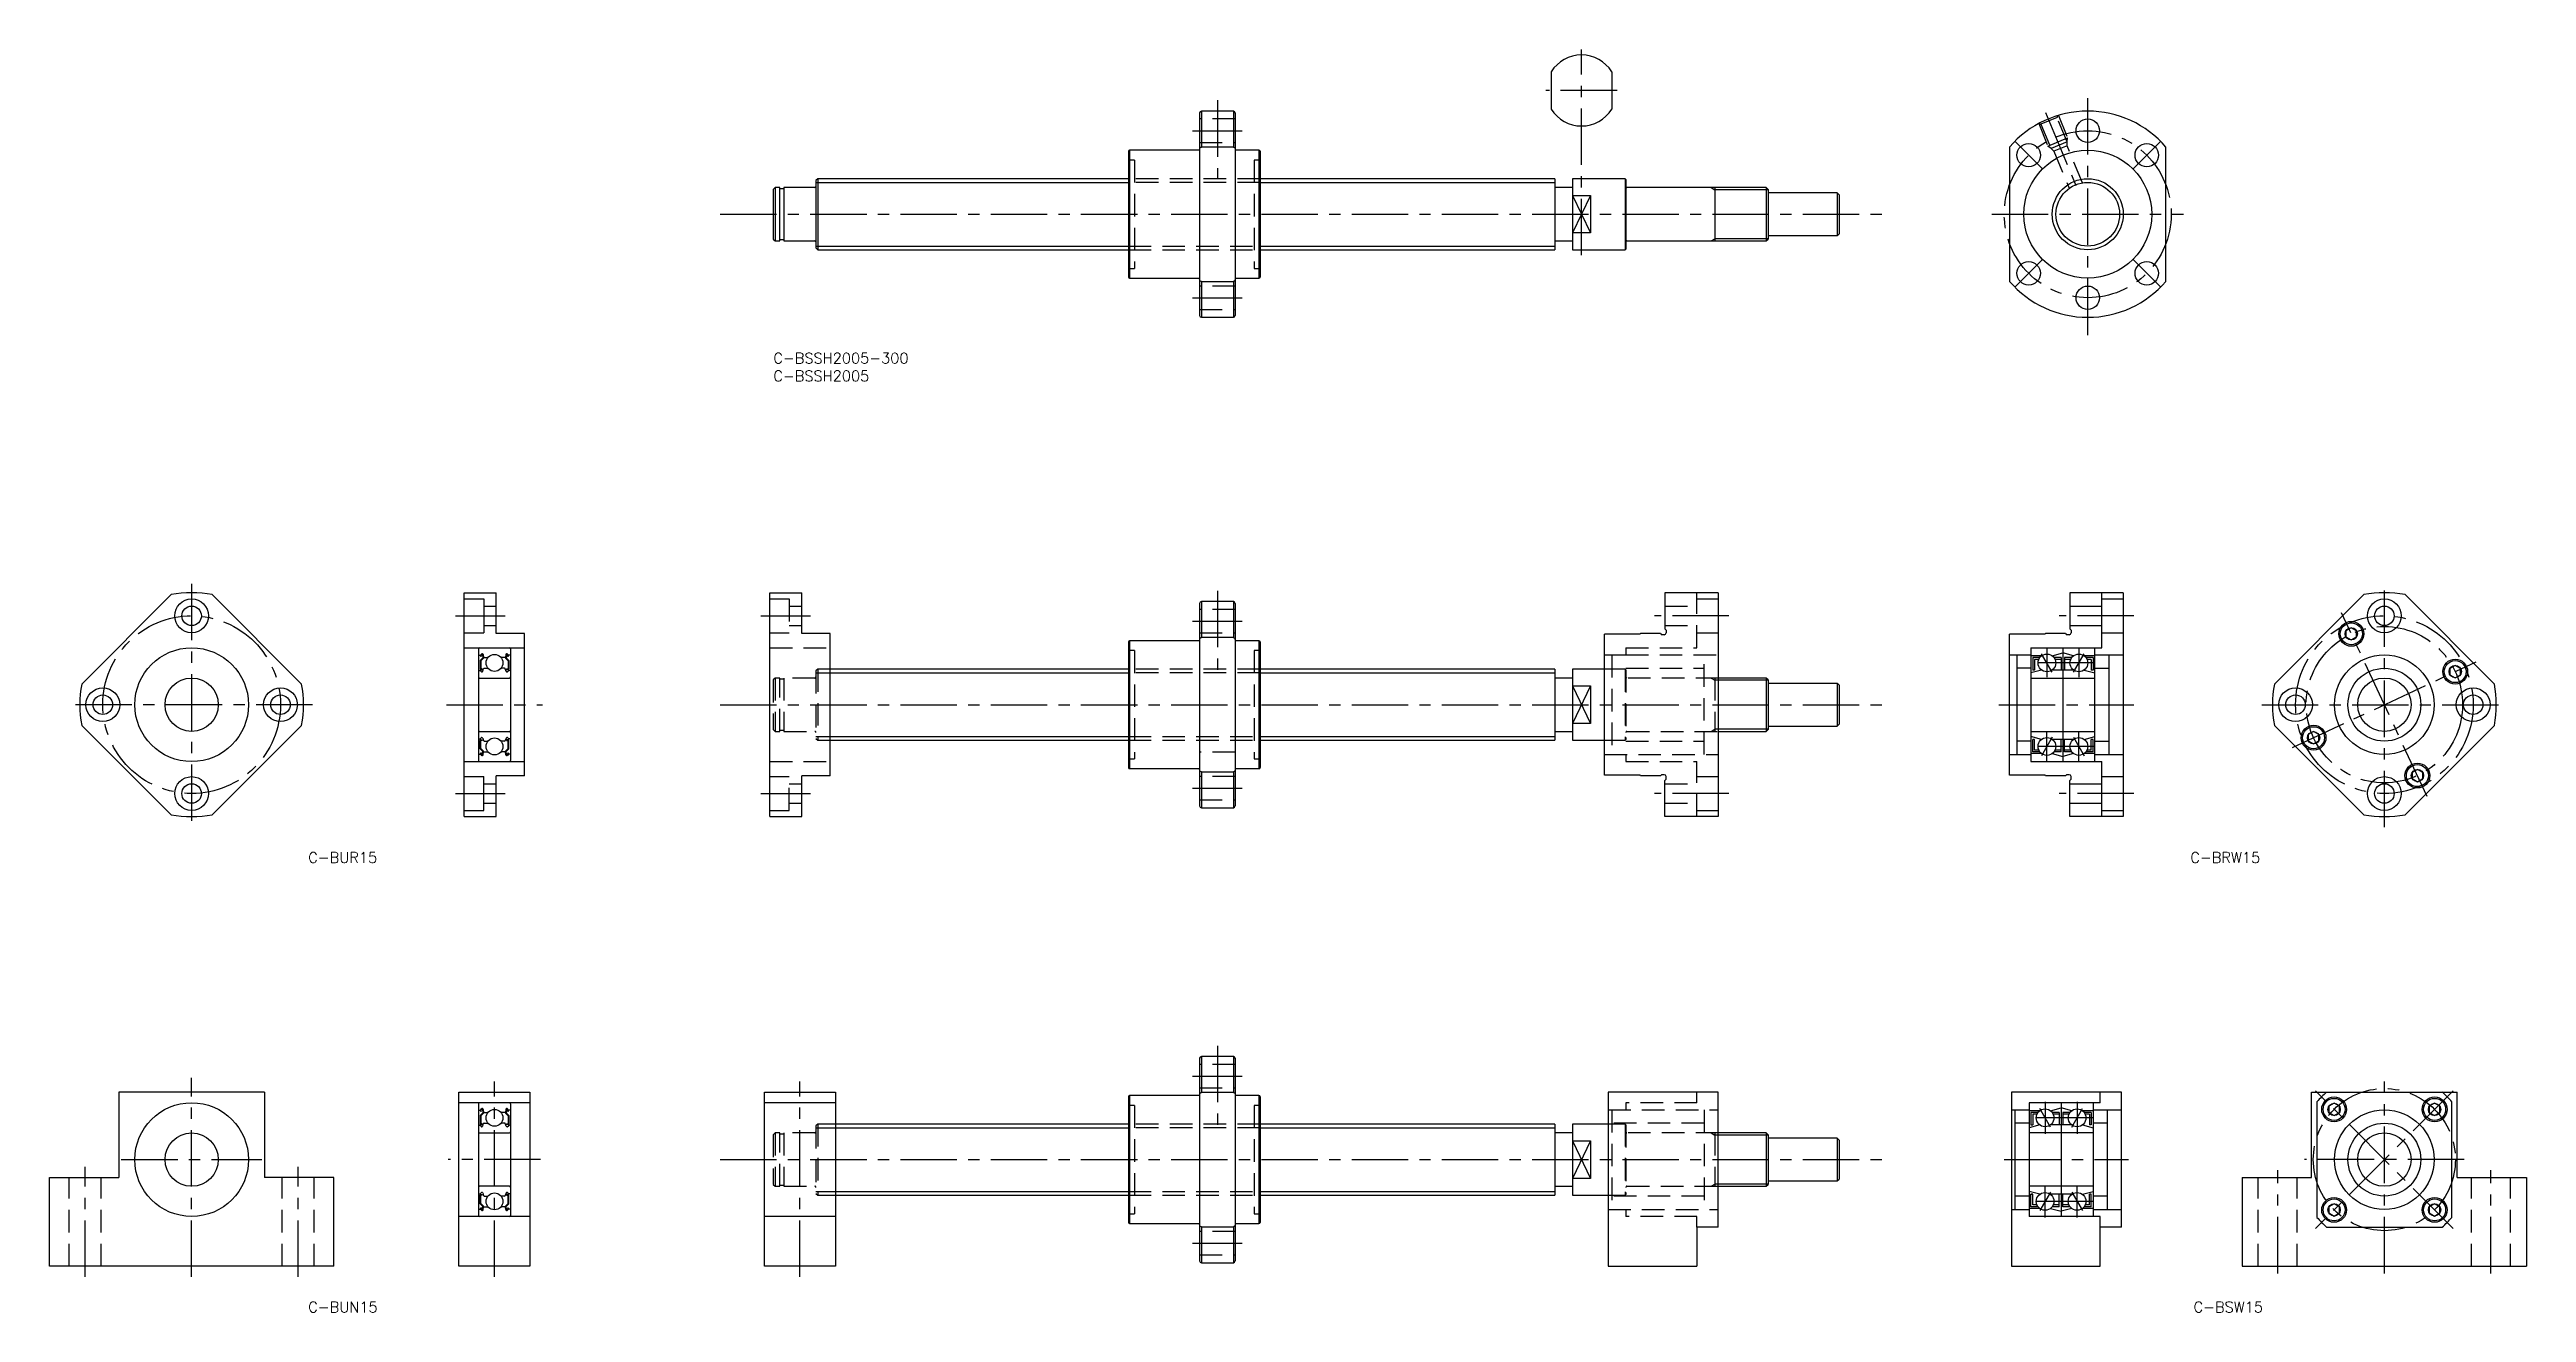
# Model space of a CAD drawing. Extents: x -204 to 494, y -270 to 85.
import ezdxf

# ---------------------------------------------------------------- set-up
doc = ezdxf.new("R2010")
doc.units = 0
doc.header["$LTSCALE"] = 0.5
doc.linetypes.add('CENTER', pattern=[50.8, 31.75, -6.35, 6.35, -6.35])
doc.linetypes.add('DASHED', pattern=[19.05, 12.7, -6.35])
for name, color, linetype in [('MSM_CENTER', 1, 'CENTER'), ('MSM_CONTINUOUS', 7, 'CONTINUOUS'), ('MSM_DASHED', 4, 'DASHED'), ('MSM_NARROW', 5, 'CONTINUOUS'), ('MSM_PART_NUMBER', 7, 'CONTINUOUS')]:
    doc.layers.add(name, color=color, linetype=linetype)
doc.styles.get("Standard").update_dxf_attribs({"font": 'txt.shx', "height": 3, "bigfont": 'bigfont.shx'})

# ---------------------------------------------------------------- blocks, each defined once
blk = doc.blocks.new('*U18')
at = {"layer": 'MSM_PART_NUMBER'}
blk.add_text('C-BSSH2005-300', height=3, dxfattribs=at).set_placement((0, -3))
blk = doc.blocks.new('*U19')
at = {"layer": 'MSM_PART_NUMBER'}
blk.add_text('C-BSSH2005', height=3, dxfattribs=at).set_placement((0, -8))
blk = doc.blocks.new('*U20')
at = {"layer": 'MSM_PART_NUMBER'}
blk.add_text('C-BUR15', height=3, dxfattribs=at).set_placement((-130.93, -143.5))
blk = doc.blocks.new('*U21')
at = {"layer": 'MSM_PART_NUMBER'}
blk.add_text('C-BRW15', height=3, dxfattribs=at).set_placement((398.88, -143.5))
blk = doc.blocks.new('*U22')
at = {"layer": 'MSM_PART_NUMBER'}
blk.add_text('C-BUN15', height=3, dxfattribs=at).set_placement((-130.93, -270))
blk = doc.blocks.new('*U23')
at = {"layer": 'MSM_PART_NUMBER'}
blk.add_text('C-BSW15', height=3, dxfattribs=at).set_placement((399.79, -270))

msp = doc.modelspace()

# ---------------------------------------------------------------- linework, layer by layer
at = {"layer": 'MSM_CENTER'}
for p, q in [((227.5, 27.5), (227.5, 85.33)), ((125, 71.05), (125, 47.32)), ((237.5, 73.83), (217.5, 73.83)), ((370, 5), (370, 73)), ((358.14, 67.64), (367.34, 45.42)), ((118, 62.5), (132, 62.5)), ((357.13, 51.87), (349.64, 59.36)), ((382.87, 51.87), (390.36, 59.36)), ((-15, 39), (315, 39)), ((343, 39), (397, 39)), ((357.13, 26.13), (349.64, 18.64)), ((382.87, 26.13), (390.36, 18.64)), ((118, 15.5), (132, 15.5)), ((-163.74, -65), (-163.74, -133)), ((125, -66.95), (125, -90.68)), ((453.5, -133.5), (453.5, -64.5)), ((-89.5, -74), (-75.5, -74)), ((-3.5, -74), (10.5, -74)), ((118, -75.5), (132, -75.5)), ((269, -74), (248, -74)), ((383, -74), (362, -74)), ((465.54, -124.83), (441.46, -73.17)), ((358.5, -83.25), (358.5, -91.25)), ((367.5, -83.25), (367.5, -91.25)), ((372, -87.25), (354, -87.25)), ((360, -89.85), (357, -84.65)), ((366, -89.85), (369, -84.65)), ((427.67, -111.04), (479.33, -86.96)), ((-129.74, -99), (-197.74, -99)), ((-92, -99), (-65, -99)), ((-15, -99), (315, -99)), ((345, -99), (383, -99)), ((419, -99), (488, -99)), ((372, -110.75), (354, -110.75)), ((360, -108.15), (357, -113.35)), ((358.5, -114.75), (358.5, -106.75)), ((366, -108.15), (369, -113.35)), ((367.5, -114.75), (367.5, -106.75)), ((-89.5, -124), (-75.5, -124)), ((-3.5, -124), (10.5, -124)), ((118, -122.5), (132, -122.5)), ((269, -124), (248, -124)), ((383, -124), (362, -124)), ((125, -194.95), (125, -218.68)), ((-163.74, -260), (-163.74, -204)), ((-78.5, -260), (-78.5, -205)), ((7.5, -260), (7.5, -205)), ((118, -203.5), (132, -203.5)), ((472.84, -207.66), (434.16, -246.34)), ((472.84, -246.34), (434.16, -207.66)), ((453.5, -259), (453.5, -205)), ((371.5, -215.25), (353.5, -215.25)), ((359.5, -217.85), (356.5, -212.65)), ((358, -210.75), (358, -219.75)), ((365.5, -217.85), (368.5, -212.65)), ((367, -210.75), (367, -219.75)), ((-193.74, -260), (-193.74, -229)), ((-183.54, -227), (-143.94, -227)), ((-133.74, -260), (-133.74, -229)), ((-65.5, -227), (-91.5, -227)), ((-15, -227), (315, -227)), ((346.5, -227), (381.5, -227)), ((423.5, -259), (423.5, -230)), ((476, -227), (431, -227)), ((483.5, -259), (483.5, -230)), ((359.5, -236.15), (356.5, -241.35)), ((358, -243.25), (358, -234.25)), ((365.5, -236.15), (368.5, -241.35)), ((367, -243.25), (367, -234.25)), ((371.5, -238.75), (353.5, -238.75)), ((118, -250.5), (132, -250.5))]:
    msp.add_line(p, q, dxfattribs=at)
for centre, radius in [((370, 39), 23.5), ((-163.74, -99), 25), ((453.5, -99), 25), ((453.5, -99), 22), ((453.5, -227), 20)]:
    msp.add_circle(centre, radius, dxfattribs=at)
at = {"layer": 'MSM_CONTINUOUS'}
for p, q in [((219, 79.1), (219, 68.56)), ((236, 79.1), (236, 68.56)), ((120, 67.5), (120, 10.5)), ((129.5, 68), (120.5, 68)), ((120.5, 68), (120.5, 57.89)), ((129.5, 68), (129.5, 57.89)), ((130, 67.5), (130, 10.5)), ((100, 56.7), (100, 21.3)), ((120, 57), (100.3, 57)), ((100.3, 57), (100.3, 21)), ((120, 57.13), (120.02, 57.33)), ((120, 57.12), (120, 57.13)), ((120.02, 57.33), (120.07, 57.52)), ((120.07, 57.52), (120.18, 57.71)), ((120.18, 57.71), (120.3, 57.83)), ((120.3, 57.83), (120.41, 57.88)), ((120.41, 57.88), (120.5, 57.89)), ((129.5, 57.89), (120.5, 57.89)), ((129.5, 57.89), (129.56, 57.89)), ((129.56, 57.89), (129.67, 57.85)), ((129.67, 57.85), (129.79, 57.75)), ((129.79, 57.75), (129.91, 57.57)), ((129.91, 57.57), (129.99, 57.24)), ((129.99, 57.24), (130, 57.12)), ((136.7, 57), (130, 57)), ((136.7, 57), (136.7, 21)), ((137, 56.7), (137, 21.3)), ((348, 57.89), (348, 20.11)), ((392, 20.11), (392, 57.89)), ((12.5, 49), (12, 48.5)), ((100, 49), (12.5, 49)), ((12.5, 49), (12.5, 29)), ((220, 49), (137, 49)), ((220, 49), (220, 29)), ((225, 49), (225, 29)), ((239.8, 49), (225, 49)), ((240, 48.8), (239.8, 49)), ((239.8, 49), (239.8, 29)), ((0.5, 46.5), (0, 46)), ((0, 46), (0, 32)), ((1.85, 46.5), (0.5, 46.5)), ((0.5, 46.5), (0.5, 31.5)), ((1.85, 31.5), (1.85, 46.5)), ((3, 46.15), (1.85, 46.15)), ((11.7, 46.5), (3, 46.5)), ((3, 46.5), (3, 31.5)), ((12, 48.5), (12, 29.5)), ((225, 46.5), (220, 46.5)), ((225, 44.27), (230, 44.27)), ((230, 44.27), (230, 33.73)), ((240, 48.8), (240, 29.2)), ((279.5, 46.5), (240.3, 46.5)), ((265, 46.5), (265, 31.5)), ((280, 46), (279.5, 46.5)), ((279.5, 46.5), (279.5, 31.5)), ((280, 46), (280, 32)), ((299.5, 45), (280, 45)), ((300, 44.5), (299.5, 45)), ((299.5, 45), (299.5, 33)), ((300, 44.5), (300, 33.5)), ((0, 32), (0.5, 31.5)), ((0.5, 31.5), (1.85, 31.5)), ((1.85, 31.85), (3, 31.85)), ((3, 31.5), (11.7, 31.5)), ((12, 29.5), (12.5, 29)), ((12.5, 29), (100, 29)), ((137, 29), (220, 29)), ((220, 31.5), (225, 31.5)), ((230, 33.73), (225, 33.73)), ((225, 29), (239.8, 29)), ((239.8, 29), (240, 29.2)), ((240.3, 31.5), (279.5, 31.5)), ((279.5, 31.5), (280, 32)), ((280, 33), (299.5, 33)), ((299.5, 33), (300, 33.5)), ((100.3, 21), (120, 21)), ((130, 21), (136.7, 21)), ((120, 20.83), (120, 20.88)), ((120.07, 20.48), (120, 20.83)), ((120.19, 20.27), (120.07, 20.48)), ((120.29, 20.17), (120.19, 20.27)), ((120.43, 20.11), (120.29, 20.17)), ((120.49, 20.11), (120.43, 20.11)), ((120.5, 20.11), (120.49, 20.11)), ((120.5, 20.11), (129.5, 20.11)), ((120.5, 20.11), (120.5, 10)), ((129.5, 20.11), (129.5, 10)), ((129.57, 20.11), (129.5, 20.11)), ((129.64, 20.14), (129.57, 20.11)), ((129.76, 20.21), (129.64, 20.14)), ((129.87, 20.36), (129.76, 20.21)), ((129.97, 20.62), (129.87, 20.36)), ((130, 20.88), (129.97, 20.62)), ((120.5, 10), (129.5, 10)), ((-194.7, -93.19), (-169.55, -68.04)), ((-157.93, -68.04), (-132.78, -93.19)), ((-87, -130.5), (-87, -67.5)), ((-87, -67.5), (-78, -67.5)), ((-87, -69.25), (-81.5, -69.25)), ((-81.5, -69.25), (-81.5, -78.75)), ((-78, -79), (-78, -67.5)), ((-1, -130.5), (-1, -67.5)), ((-1, -67.5), (8, -67.5)), ((8, -79), (8, -67.5)), ((251, -67.5), (251, -77.7)), ((266, -67.5), (251, -67.5)), ((266, -67.5), (266, -130.5)), ((365, -67.5), (365, -77.7)), ((380, -67.5), (365, -67.5)), ((374, -83), (374, -67.5)), ((374, -69.25), (380, -69.25)), ((380, -67.5), (380, -130.5)), ((447.69, -68.04), (422.54, -93.19)), ((484.46, -93.19), (459.31, -68.04)), ((-81.5, -71.25), (-78, -71.25)), ((120, -70.5), (120, -127.5)), ((129.5, -70), (120.5, -70)), ((120.5, -70), (120.5, -80.11)), ((129.5, -70), (129.5, -80.11)), ((130, -70.5), (130, -127.5)), ((365, -71.25), (374, -71.25)), ((-87, -78.75), (-81.5, -78.75)), ((-87, -83), (-70, -83)), ((-83, -83.3), (-83, -114.7)), ((-81.5, -76.75), (-78, -76.75)), ((-70, -79), (-78, -79)), ((-74, -83.3), (-74, -114.7)), ((-70, -119), (-70, -79)), ((16, -79), (8, -79)), ((16, -119), (16, -79)), ((100, -81.3), (100, -116.7)), ((120, -81), (100.3, -81)), ((100.3, -81), (100.3, -117)), ((120, -80.87), (120.02, -80.67)), ((120, -80.88), (120, -80.87)), ((120.02, -80.67), (120.07, -80.48)), ((120.07, -80.48), (120.18, -80.29)), ((120.18, -80.29), (120.3, -80.17)), ((120.3, -80.17), (120.41, -80.12)), ((120.41, -80.12), (120.5, -80.11)), ((129.5, -80.11), (120.5, -80.11)), ((129.5, -80.11), (129.56, -80.11)), ((129.56, -80.11), (129.67, -80.15)), ((129.67, -80.15), (129.79, -80.25)), ((129.79, -80.25), (129.91, -80.43)), ((129.91, -80.43), (129.99, -80.76)), ((129.99, -80.76), (130, -80.88)), ((136.7, -81), (130, -81)), ((136.7, -81), (136.7, -117)), ((137, -81.3), (137, -116.7)), ((244, -79.15), (234, -79.15)), ((234, -118.85), (234, -79.15)), ((244.15, -79), (244, -79.15)), ((249.7, -79), (244.15, -79)), ((249.7, -79), (250, -79.3)), ((250.8, -79.3), (250, -79.3)), ((251, -77.7), (251.3, -78)), ((251.3, -78), (251.3, -78.8)), ((358, -79.15), (348, -79.15)), ((348, -118.85), (348, -79.15)), ((354, -83), (374, -83)), ((354, -83), (354, -115)), ((358.15, -79), (358, -79.15)), ((363.7, -79), (358.15, -79)), ((363, -83), (363, -115)), ((363.7, -79), (364, -79.3)), ((364.8, -79.3), (364, -79.3)), ((365, -76.75), (374, -76.75)), ((365, -77.7), (365.3, -78)), ((365.3, -78), (365.3, -78.8)), ((372, -115), (372, -83)), ((374, -78.75), (380, -78.75)), ((444.2, -77.33), (442.7, -78.2)), ((442.7, -78.2), (442.7, -79.93)), ((442.7, -79.93), (444.2, -80.79)), ((445.7, -78.2), (444.2, -77.33)), ((444.2, -80.79), (445.7, -79.93)), ((445.7, -79.93), (445.7, -78.2)), ((-82.9, -85.05), (-82.44, -85.05)), ((-82.8, -89.35), (-82.5, -89.35)), ((-81.82, -85.82), (-82.57, -86.57)), ((-82.57, -86.57), (-82.57, -88.95)), ((-82.5, -89.35), (-82.22, -89.68)), ((-82.44, -85.05), (-82.19, -84.75)), ((-82.26, -85.46), (-82.42, -85.33)), ((-81.62, -85.9), (-82.37, -86.65)), ((-82.37, -86.65), (-82.37, -88.95)), ((-81.92, -88.95), (-82.37, -88.95)), ((-82.37, -89.15), (-81.92, -89.15)), ((-82.29, -85.18), (-82.04, -84.88)), ((-82.13, -85.31), (-82.29, -85.18)), ((-82.26, -85.46), (-82.13, -85.31)), ((-82.07, -89.75), (-82.01, -89.75)), ((-81.92, -89.15), (-81.92, -88.95)), ((-81.86, -84.94), (-81.82, -85.82)), ((-81.82, -89.62), (-81.55, -88.88)), ((-81.66, -84.92), (-81.6, -85.66)), ((-81.62, -85.43), (-81.62, -85.9)), ((-81.5, -85.75), (-80.35, -85.75)), ((-81.36, -88.75), (-80.35, -88.75)), ((-75.5, -85.75), (-76.65, -85.75)), ((-75.64, -88.75), (-76.65, -88.75)), ((-75.18, -89.62), (-75.45, -88.88)), ((-75.34, -84.92), (-75.4, -85.66)), ((-75.38, -85.43), (-75.38, -85.9)), ((-75.38, -85.9), (-74.63, -86.65)), ((-75.14, -84.94), (-75.18, -85.82)), ((-75.18, -85.82), (-74.43, -86.57)), ((-75.08, -88.95), (-74.63, -88.95)), ((-75.08, -89.15), (-75.08, -88.95)), ((-74.63, -89.15), (-75.08, -89.15)), ((-74.93, -89.75), (-74.99, -89.75)), ((-74.71, -85.18), (-74.96, -84.88)), ((-74.87, -85.31), (-74.71, -85.18)), ((-74.74, -85.46), (-74.87, -85.31)), ((-74.56, -85.05), (-74.81, -84.75)), ((-74.5, -89.35), (-74.78, -89.68)), ((-74.74, -85.46), (-74.58, -85.33)), ((-74.63, -86.65), (-74.63, -88.95)), ((-74.1, -85.05), (-74.56, -85.05)), ((-74.2, -89.35), (-74.5, -89.35)), ((-74.43, -86.57), (-74.43, -88.95)), ((100, -89), (16, -89)), ((220, -89), (137, -89)), ((220, -89), (220, -109)), ((225, -89), (225, -109)), ((234, -89), (225, -89)), ((348, -85), (354, -85)), ((350, -85), (350, -113)), ((354, -88.75), (350, -88.75)), ((357, -85.25), (354, -85.25)), ((357, -89.25), (354, -90.05)), ((354.5, -85.75), (354.5, -89.25)), ((356.5, -85.75), (354.5, -85.75)), ((355, -89.25), (354.5, -89.25)), ((355, -86.25), (355, -89.25)), ((356.21, -86.25), (355, -86.25)), ((360, -85.25), (363, -84.45)), ((366, -89.25), (360, -89.25)), ((362.5, -85.75), (360.5, -85.75)), ((362.5, -86.25), (360.79, -86.25)), ((362.5, -85.75), (362.5, -89.25)), ((366, -85.25), (363, -84.45)), ((363.5, -85.75), (363.5, -89.25)), ((365.5, -85.75), (363.5, -85.75)), ((365.21, -86.25), (363.5, -86.25)), ((372, -85.25), (369, -85.25)), ((369, -89.25), (372, -90.05)), ((371.5, -85.75), (369.5, -85.75)), ((371, -86.25), (369.79, -86.25)), ((371, -86.25), (371, -89.25)), ((371.5, -89.25), (371, -89.25)), ((371.5, -85.75), (371.5, -89.25)), ((372, -85), (380, -85)), ((372, -88.75), (376, -88.75)), ((376, -113), (376, -85)), ((473.44, -87.97), (471.94, -88.84)), ((471.94, -88.84), (471.94, -90.57)), ((471.94, -90.57), (473.44, -91.43)), ((474.94, -88.84), (473.44, -87.97)), ((473.44, -91.43), (474.94, -90.57)), ((474.94, -90.57), (474.94, -88.84)), ((-82.7, -91.5), (-74.3, -91.5)), ((225, -91.5), (220, -91.5)), ((225, -93.73), (230, -93.73)), ((230, -93.73), (230, -104.27)), ((279.5, -91.5), (266, -91.5)), ((280, -92), (279.5, -91.5)), ((279.5, -91.5), (279.5, -106.5)), ((280, -92), (280, -106)), ((299.5, -93), (280, -93)), ((300, -93.5), (299.5, -93)), ((299.5, -93), (299.5, -105)), ((300, -93.5), (300, -104.5)), ((354, -91.5), (372, -91.5)), ((230, -104.27), (225, -104.27)), ((299.5, -105), (300, -104.5)), ((-194.7, -104.81), (-169.55, -129.96)), ((-157.93, -129.96), (-132.78, -104.81)), ((-82.8, -108.65), (-82.5, -108.65)), ((-82.7, -106.5), (-74.3, -106.5)), ((-82.57, -111.43), (-82.57, -109.05)), ((-81.82, -112.18), (-82.57, -111.43)), ((-82.5, -108.65), (-82.22, -108.32)), ((-82.37, -108.85), (-81.92, -108.85)), ((-81.92, -109.05), (-82.37, -109.05)), ((-82.37, -111.35), (-82.37, -109.05)), ((-81.62, -112.1), (-82.37, -111.35)), ((-82.07, -108.25), (-82.01, -108.25)), ((-81.92, -108.85), (-81.92, -109.05)), ((-81.82, -108.38), (-81.55, -109.12)), ((-81.36, -109.25), (-80.35, -109.25)), ((-75.64, -109.25), (-76.65, -109.25)), ((-75.18, -108.38), (-75.45, -109.12)), ((-75.38, -112.1), (-74.63, -111.35)), ((-75.18, -112.18), (-74.43, -111.43)), ((-74.63, -108.85), (-75.08, -108.85)), ((-75.08, -108.85), (-75.08, -109.05)), ((-75.08, -109.05), (-74.63, -109.05)), ((-74.93, -108.25), (-74.99, -108.25)), ((-74.5, -108.65), (-74.78, -108.32)), ((-74.63, -111.35), (-74.63, -109.05)), ((-74.2, -108.65), (-74.5, -108.65)), ((-74.43, -111.43), (-74.43, -109.05)), ((16, -109), (100, -109)), ((137, -109), (220, -109)), ((220, -106.5), (225, -106.5)), ((225, -109), (234, -109)), ((266, -106.5), (279.5, -106.5)), ((279.5, -106.5), (280, -106)), ((280, -105), (299.5, -105)), ((354, -109.25), (350, -109.25)), ((354, -106.5), (372, -106.5)), ((357, -108.75), (354, -107.95)), ((354.5, -112.25), (354.5, -108.75)), ((355, -108.75), (354.5, -108.75)), ((355, -111.75), (355, -108.75)), ((366, -108.75), (360, -108.75)), ((362.5, -112.25), (362.5, -108.75)), ((363.5, -112.25), (363.5, -108.75)), ((369, -108.75), (372, -107.95)), ((371, -111.75), (371, -108.75)), ((371.5, -108.75), (371, -108.75)), ((371.5, -112.25), (371.5, -108.75)), ((372, -109.25), (376, -109.25)), ((422.54, -104.81), (447.69, -129.96)), ((433.56, -106.57), (432.06, -107.43)), ((432.06, -107.43), (432.06, -109.16)), ((432.06, -109.16), (433.56, -110.03)), ((435.06, -107.43), (433.56, -106.57)), ((433.56, -110.03), (435.06, -109.16)), ((435.06, -109.16), (435.06, -107.43)), ((459.31, -129.96), (484.46, -104.81)), ((-87, -115), (-70, -115)), ((-82.9, -112.95), (-82.44, -112.95)), ((-82.44, -112.95), (-82.19, -113.25)), ((-82.26, -112.54), (-82.42, -112.67)), ((-82.13, -112.69), (-82.29, -112.82)), ((-82.29, -112.82), (-82.04, -113.12)), ((-82.26, -112.54), (-82.13, -112.69)), ((-81.86, -113.06), (-81.82, -112.18)), ((-81.66, -113.08), (-81.6, -112.34)), ((-81.62, -112.57), (-81.62, -112.1)), ((-81.5, -112.25), (-80.35, -112.25)), ((-75.5, -112.25), (-76.65, -112.25)), ((-75.34, -113.08), (-75.4, -112.34)), ((-75.38, -112.57), (-75.38, -112.1)), ((-75.14, -113.06), (-75.18, -112.18)), ((-74.71, -112.82), (-74.96, -113.12)), ((-74.74, -112.54), (-74.87, -112.69)), ((-74.87, -112.69), (-74.71, -112.82)), ((-74.56, -112.95), (-74.81, -113.25)), ((-74.74, -112.54), (-74.58, -112.67)), ((-74.1, -112.95), (-74.56, -112.95)), ((100.3, -117), (120, -117)), ((120, -117.17), (120, -117.12)), ((120.07, -117.52), (120, -117.17)), ((120.19, -117.73), (120.07, -117.52)), ((120.29, -117.83), (120.19, -117.73)), ((120.43, -117.89), (120.29, -117.83)), ((120.49, -117.89), (120.43, -117.89)), ((120.5, -117.89), (120.49, -117.89)), ((120.5, -117.89), (129.5, -117.89)), ((120.5, -117.89), (120.5, -128)), ((129.5, -117.89), (129.5, -128)), ((129.57, -117.89), (129.5, -117.89)), ((129.64, -117.86), (129.57, -117.89)), ((129.76, -117.79), (129.64, -117.86)), ((129.87, -117.64), (129.76, -117.79)), ((129.97, -117.38), (129.87, -117.64)), ((130, -117.12), (129.97, -117.38)), ((130, -117), (136.7, -117)), ((348, -113), (354, -113)), ((357, -112.75), (354, -112.75)), ((354, -115), (374, -115)), ((356.5, -112.25), (354.5, -112.25)), ((356.21, -111.75), (355, -111.75)), ((360, -112.75), (363, -113.55)), ((362.5, -112.25), (360.5, -112.25)), ((362.5, -111.75), (360.79, -111.75)), ((366, -112.75), (363, -113.55)), ((365.21, -111.75), (363.5, -111.75)), ((365.5, -112.25), (363.5, -112.25)), ((372, -112.75), (369, -112.75)), ((371.5, -112.25), (369.5, -112.25)), ((371, -111.75), (369.79, -111.75)), ((372, -113), (380, -113)), ((374, -130.5), (374, -115)), ((462.8, -117.21), (461.3, -118.07)), ((461.3, -118.07), (461.3, -119.8)), ((464.3, -118.07), (462.8, -117.21)), ((464.3, -119.8), (464.3, -118.07)), ((-87, -119.25), (-81.5, -119.25)), ((-81.5, -128.75), (-81.5, -119.25)), ((-81.5, -121.25), (-78, -121.25)), ((-78, -130.5), (-78, -119)), ((-70, -119), (-78, -119)), ((8, -130.5), (8, -119)), ((16, -119), (8, -119)), ((244, -118.85), (234, -118.85)), ((244.15, -119), (244, -118.85)), ((249.7, -119), (244.15, -119)), ((249.7, -119), (250, -118.7)), ((250.8, -118.7), (250, -118.7)), ((251, -120.3), (251.3, -120)), ((251, -130.5), (251, -120.3)), ((251.3, -120), (251.3, -119.2)), ((358, -118.85), (348, -118.85)), ((358.15, -119), (358, -118.85)), ((363.7, -119), (358.15, -119)), ((363.7, -119), (364, -118.7)), ((364.8, -118.7), (364, -118.7)), ((365, -120.3), (365.3, -120)), ((365, -130.5), (365, -120.3)), ((365, -121.25), (374, -121.25)), ((365.3, -120), (365.3, -119.2)), ((374, -119.25), (380, -119.25)), ((461.3, -119.8), (462.8, -120.67)), ((462.8, -120.67), (464.3, -119.8)), ((-87, -128.75), (-81.5, -128.75)), ((-87, -130.5), (-78, -130.5)), ((-81.5, -126.75), (-78, -126.75)), ((-1, -130.5), (8, -130.5)), ((120.5, -128), (129.5, -128)), ((266, -130.5), (251, -130.5)), ((365, -126.75), (374, -126.75)), ((380, -130.5), (365, -130.5)), ((374, -128.75), (380, -128.75)), ((120, -198.5), (120, -255.5)), ((129.5, -198), (120.5, -198)), ((120.5, -198), (120.5, -208.11)), ((129.5, -198), (129.5, -208.11)), ((130, -198.5), (130, -255.5)), ((-184.24, -208), (-184.24, -232)), ((-143.24, -208), (-184.24, -208)), ((-143.24, -208), (-143.24, -232)), ((-88.5, -257), (-88.5, -208)), ((-88.5, -208), (-68.5, -208)), ((-68.5, -208), (-68.5, -257)), ((-2.5, -257), (-2.5, -208)), ((-2.5, -208), (17.5, -208)), ((17.5, -208), (17.5, -257)), ((120, -209), (100.3, -209)), ((100.3, -209), (100.3, -245)), ((120, -208.87), (120.02, -208.67)), ((120, -208.88), (120, -208.87)), ((120.02, -208.67), (120.07, -208.48)), ((120.07, -208.48), (120.18, -208.29)), ((120.18, -208.29), (120.3, -208.17)), ((120.3, -208.17), (120.41, -208.12)), ((120.41, -208.12), (120.5, -208.11)), ((129.5, -208.11), (120.5, -208.11)), ((129.5, -208.11), (129.56, -208.11)), ((129.56, -208.11), (129.67, -208.15)), ((129.67, -208.15), (129.79, -208.25)), ((129.79, -208.25), (129.91, -208.43)), ((129.91, -208.43), (129.99, -208.76)), ((129.99, -208.76), (130, -208.88)), ((136.7, -209), (130, -209)), ((136.7, -209), (136.7, -245)), ((235, -208), (235, -257)), ((266, -208), (235, -208)), ((266, -246), (266, -208)), ((348.5, -208), (348.5, -257)), ((379.5, -208), (348.5, -208)), ((373.5, -211), (373.5, -208)), ((379.5, -246), (379.5, -208)), ((433, -232), (433, -208)), ((433, -208), (474, -208)), ((474, -232), (474, -208)), ((-68.5, -211), (-88.5, -211)), ((-83, -211.3), (-83, -242.7)), ((-82.9, -213.05), (-82.44, -213.05)), ((-81.82, -213.82), (-82.57, -214.57)), ((-82.57, -214.57), (-82.57, -216.95)), ((-82.44, -213.05), (-82.19, -212.75)), ((-82.26, -213.46), (-82.42, -213.33)), ((-81.62, -213.9), (-82.37, -214.65)), ((-82.37, -214.65), (-82.37, -216.95)), ((-82.29, -213.18), (-82.04, -212.88)), ((-82.13, -213.31), (-82.29, -213.18)), ((-82.26, -213.46), (-82.13, -213.31)), ((-81.86, -212.94), (-81.82, -213.82)), ((-81.66, -212.92), (-81.6, -213.66)), ((-81.62, -213.43), (-81.62, -213.9)), ((-81.5, -213.75), (-80.35, -213.75)), ((-75.5, -213.75), (-76.65, -213.75)), ((-75.34, -212.92), (-75.4, -213.66)), ((-75.38, -213.43), (-75.38, -213.9)), ((-75.38, -213.9), (-74.63, -214.65)), ((-75.14, -212.94), (-75.18, -213.82)), ((-75.18, -213.82), (-74.43, -214.57)), ((-74.71, -213.18), (-74.96, -212.88)), ((-74.87, -213.31), (-74.71, -213.18)), ((-74.74, -213.46), (-74.87, -213.31)), ((-74.56, -213.05), (-74.81, -212.75)), ((-74.74, -213.46), (-74.58, -213.33)), ((-74.63, -214.65), (-74.63, -216.95)), ((-74.1, -213.05), (-74.56, -213.05)), ((-74.43, -214.57), (-74.43, -216.95)), ((-74, -211.3), (-74, -242.7)), ((17.5, -211), (-2.5, -211)), ((100, -209.3), (100, -244.7)), ((137, -209.3), (137, -244.7)), ((348.5, -213), (353.5, -213)), ((349.5, -213), (349.5, -241)), ((373.5, -211), (353.5, -211)), ((353.5, -211), (353.5, -243)), ((356.5, -213.25), (353.5, -213.25)), ((354, -213.75), (354, -217.25)), ((356, -213.75), (354, -213.75)), ((354.5, -214.25), (354.5, -217.25)), ((355.71, -214.25), (354.5, -214.25)), ((359.5, -213.25), (362.5, -212.45)), ((362, -213.75), (360, -213.75)), ((362, -214.25), (360.29, -214.25)), ((362, -213.75), (362, -217.25)), ((362.5, -211), (362.5, -243)), ((365.5, -213.25), (362.5, -212.45)), ((363, -213.75), (363, -217.25)), ((365, -213.75), (363, -213.75)), ((364.71, -214.25), (363, -214.25)), ((371.5, -213.25), (368.5, -213.25)), ((371, -213.75), (369, -213.75)), ((370.5, -214.25), (369.29, -214.25)), ((370.5, -214.25), (370.5, -217.25)), ((371, -213.75), (371, -217.25)), ((371.5, -211), (371.5, -243)), ((371.5, -213), (379.5, -213)), ((375.5, -213), (375.5, -241)), ((434.5, -210.75), (434.5, -243.25)), ((439.36, -211.13), (437.86, -211.99)), ((437.86, -211.99), (437.86, -213.72)), ((437.86, -213.72), (439.36, -214.59)), ((440.86, -211.99), (439.36, -211.13)), ((439.36, -214.59), (440.86, -213.72)), ((440.86, -213.72), (440.86, -211.99)), ((467.64, -211.13), (466.14, -211.99)), ((466.14, -211.99), (466.14, -213.72)), ((466.14, -213.72), (467.64, -214.59)), ((469.14, -211.99), (467.64, -211.13)), ((467.64, -214.59), (469.14, -213.72)), ((469.14, -213.72), (469.14, -211.99)), ((472.5, -243.25), (472.5, -210.75)), ((-82.8, -217.35), (-82.5, -217.35)), ((-82.7, -219.5), (-74.3, -219.5)), ((-82.5, -217.35), (-82.22, -217.68)), ((-81.92, -216.95), (-82.37, -216.95)), ((-82.37, -217.15), (-81.92, -217.15)), ((-82.07, -217.75), (-82.01, -217.75)), ((-81.92, -217.15), (-81.92, -216.95)), ((-81.82, -217.62), (-81.55, -216.88)), ((-81.36, -216.75), (-80.35, -216.75)), ((-75.64, -216.75), (-76.65, -216.75)), ((-75.18, -217.62), (-75.45, -216.88)), ((-75.08, -216.95), (-74.63, -216.95)), ((-75.08, -217.15), (-75.08, -216.95)), ((-74.63, -217.15), (-75.08, -217.15)), ((-74.93, -217.75), (-74.99, -217.75)), ((-74.5, -217.35), (-74.78, -217.68)), ((-74.2, -217.35), (-74.5, -217.35)), ((100, -217), (17.5, -217)), ((220, -217), (137, -217)), ((220, -217), (220, -237)), ((225, -219.5), (220, -219.5)), ((225, -217), (225, -237)), ((235, -217), (225, -217)), ((225, -221.73), (230, -221.73)), ((230, -221.73), (230, -232.27)), ((279.5, -219.5), (266, -219.5)), ((280, -220), (279.5, -219.5)), ((279.5, -219.5), (279.5, -234.5)), ((280, -220), (280, -234)), ((299.5, -221), (280, -221)), ((300, -221.5), (299.5, -221)), ((299.5, -221), (299.5, -233)), ((300, -221.5), (300, -232.5)), ((353.5, -216.75), (349.5, -216.75)), ((356.5, -217.25), (353.5, -218.05)), ((371.5, -219.5), (353.5, -219.5)), ((354, -217.25), (354.5, -217.25)), ((365.5, -217.25), (359.5, -217.25)), ((368.5, -217.25), (371.5, -218.05)), ((371, -217.25), (370.5, -217.25)), ((375.5, -216.75), (371.5, -216.75)), ((-203.74, -257), (-203.74, -232)), ((-203.74, -232), (-184.24, -232)), ((-123.74, -232), (-143.24, -232)), ((-123.74, -257), (-123.74, -232)), ((-82.8, -236.65), (-82.5, -236.65)), ((-74.3, -234.5), (-82.7, -234.5)), ((-82.57, -239.43), (-82.57, -237.05)), ((-82.5, -236.65), (-82.22, -236.32)), ((-82.37, -236.85), (-81.92, -236.85)), ((-81.92, -237.05), (-82.37, -237.05)), ((-82.37, -239.35), (-82.37, -237.05)), ((-82.07, -236.25), (-82.01, -236.25)), ((-81.92, -236.85), (-81.92, -237.05)), ((-81.82, -236.38), (-81.55, -237.12)), ((-75.18, -236.38), (-75.45, -237.12)), ((-74.63, -236.85), (-75.08, -236.85)), ((-75.08, -236.85), (-75.08, -237.05)), ((-75.08, -237.05), (-74.63, -237.05)), ((-74.93, -236.25), (-74.99, -236.25)), ((-74.5, -236.65), (-74.78, -236.32)), ((-74.63, -239.35), (-74.63, -237.05)), ((-74.2, -236.65), (-74.5, -236.65)), ((-74.43, -239.43), (-74.43, -237.05)), ((17.5, -237), (100, -237)), ((137, -237), (220, -237)), ((220, -234.5), (225, -234.5)), ((230, -232.27), (225, -232.27)), ((225, -237), (235, -237)), ((266, -234.5), (279.5, -234.5)), ((279.5, -234.5), (280, -234)), ((280, -233), (299.5, -233)), ((299.5, -233), (300, -232.5)), ((371.5, -234.5), (353.5, -234.5)), ((356.5, -236.75), (353.5, -235.95)), ((354, -240.25), (354, -236.75)), ((354.5, -236.75), (354, -236.75)), ((354, -236.75), (354.5, -236.75)), ((354.5, -239.75), (354.5, -236.75)), ((365.5, -236.75), (359.5, -236.75)), ((362, -240.25), (362, -236.75)), ((363, -240.25), (363, -236.75)), ((368.5, -236.75), (371.5, -235.95)), ((370.5, -239.75), (370.5, -236.75)), ((371, -236.75), (370.5, -236.75)), ((371, -240.25), (371, -236.75)), ((413.5, -232), (413.5, -257)), ((413.5, -232), (433, -232)), ((474, -232), (493.5, -232)), ((493.5, -232), (493.5, -257)), ((-68.5, -243), (-88.5, -243)), ((-82.9, -240.95), (-82.44, -240.95)), ((-81.82, -240.18), (-82.57, -239.43)), ((-82.44, -240.95), (-82.19, -241.25)), ((-82.26, -240.54), (-82.42, -240.67)), ((-81.62, -240.1), (-82.37, -239.35)), ((-82.13, -240.69), (-82.29, -240.82)), ((-82.29, -240.82), (-82.04, -241.12)), ((-82.26, -240.54), (-82.13, -240.69)), ((-81.86, -241.06), (-81.82, -240.18)), ((-81.66, -241.08), (-81.6, -240.34)), ((-81.62, -240.57), (-81.62, -240.1)), ((-81.5, -240.25), (-80.35, -240.25)), ((-81.36, -237.25), (-80.35, -237.25)), ((-75.64, -237.25), (-76.65, -237.25)), ((-75.5, -240.25), (-76.65, -240.25)), ((-75.34, -241.08), (-75.4, -240.34)), ((-75.38, -240.1), (-74.63, -239.35)), ((-75.38, -240.57), (-75.38, -240.1)), ((-75.18, -240.18), (-74.43, -239.43)), ((-75.14, -241.06), (-75.18, -240.18)), ((-74.71, -240.82), (-74.96, -241.12)), ((-74.74, -240.54), (-74.87, -240.69)), ((-74.87, -240.69), (-74.71, -240.82)), ((-74.56, -240.95), (-74.81, -241.25)), ((-74.74, -240.54), (-74.58, -240.67)), ((-74.1, -240.95), (-74.56, -240.95)), ((17.5, -243), (-2.5, -243)), ((348.5, -241), (353.5, -241)), ((353.5, -237.25), (349.5, -237.25)), ((356.5, -240.75), (353.5, -240.75)), ((373.5, -243), (353.5, -243)), ((356, -240.25), (354, -240.25)), ((355.71, -239.75), (354.5, -239.75)), ((359.5, -240.75), (362.5, -241.55)), ((362, -240.25), (360, -240.25)), ((362, -239.75), (360.29, -239.75)), ((365.5, -240.75), (362.5, -241.55)), ((364.71, -239.75), (363, -239.75)), ((365, -240.25), (363, -240.25)), ((371.5, -240.75), (368.5, -240.75)), ((371, -240.25), (369, -240.25)), ((370.5, -239.75), (369.29, -239.75)), ((375.5, -237.25), (371.5, -237.25)), ((371.5, -241), (379.5, -241)), ((373.5, -257), (373.5, -243)), ((439.36, -239.41), (437.86, -240.28)), ((437.86, -240.28), (437.86, -242.01)), ((437.86, -242.01), (439.36, -242.87)), ((440.86, -240.28), (439.36, -239.41)), ((439.36, -242.87), (440.86, -242.01)), ((440.86, -242.01), (440.86, -240.28)), ((467.64, -239.41), (466.14, -240.28)), ((466.14, -240.28), (466.14, -242.01)), ((466.14, -242.01), (467.64, -242.87)), ((469.14, -240.28), (467.64, -239.41)), ((467.64, -242.87), (469.14, -242.01)), ((469.14, -242.01), (469.14, -240.28)), ((100.3, -245), (120, -245)), ((120, -245.17), (120, -245.12)), ((120.07, -245.52), (120, -245.17)), ((120.19, -245.73), (120.07, -245.52)), ((120.29, -245.83), (120.19, -245.73)), ((120.43, -245.89), (120.29, -245.83)), ((120.49, -245.89), (120.43, -245.89)), ((120.5, -245.89), (120.49, -245.89)), ((120.5, -245.89), (129.5, -245.89)), ((120.5, -245.89), (120.5, -256)), ((129.5, -245.89), (129.5, -256)), ((129.57, -245.89), (129.5, -245.89)), ((129.64, -245.86), (129.57, -245.89)), ((129.76, -245.79), (129.64, -245.86)), ((129.87, -245.64), (129.76, -245.79)), ((129.97, -245.38), (129.87, -245.64)), ((130, -245.12), (129.97, -245.38)), ((130, -245), (136.7, -245)), ((266, -246), (260, -246)), ((260, -246), (260, -257)), ((379.5, -246), (373.5, -246)), ((437.25, -246), (469.75, -246)), ((-123.74, -257), (-203.74, -257)), ((-68.5, -257), (-88.5, -257)), ((17.5, -257), (-2.5, -257)), ((120.5, -256), (129.5, -256)), ((235, -257), (260, -257)), ((348.5, -257), (373.5, -257)), ((413.5, -257), (493.5, -257))]:
    msp.add_line(p, q, dxfattribs=at)
for centre, radius in [((370, 62.5), 3.3), ((353.38, 55.62), 3.3), ((370, 39), 18), ((386.62, 55.62), 3.3), ((370, 39), 8.95), ((353.38, 22.38), 3.3), ((386.62, 22.38), 3.3), ((370, 15.5), 3.3), ((-163.74, -74), 4.75), ((453.5, -74), 4.75), ((-163.74, -74), 2.75), ((444.2, -79.06), 3.5), ((444.2, -79.06), 3.1), ((453.5, -74), 2.75), ((-163.74, -99), 16), ((444.2, -79.06), 1.73), ((-78.5, -87.25), 2.38), ((358.5, -87.25), 2.5), ((367.5, -87.25), 2.5), ((453.5, -99), 14), ((453.5, -99), 10.25), ((473.44, -89.7), 3.5), ((473.44, -89.7), 3.1), ((473.44, -89.7), 1.73), ((-188.74, -99), 4.75), ((-188.74, -99), 2.75), ((-163.74, -99), 7.5), ((-138.74, -99), 4.75), ((-138.74, -99), 2.75), ((428.5, -99), 4.75), ((428.5, -99), 2.75), ((453.5, -99), 7.5), ((478.5, -99), 4.75), ((478.5, -99), 2.75), ((-78.5, -110.75), 2.38), ((358.5, -110.75), 2.5), ((367.5, -110.75), 2.5), ((433.56, -108.3), 3.5), ((433.56, -108.3), 3.1), ((433.56, -108.3), 1.73), ((462.8, -118.94), 3.5), ((462.8, -118.94), 3.1), ((462.8, -118.94), 1.73), ((-163.74, -124), 4.75), ((-163.74, -124), 2.75), ((453.5, -124), 4.75), ((453.5, -124), 2.75), ((-163.74, -227), 16), ((-78.5, -215.25), 2.38), ((358, -215.25), 2.5), ((367, -215.25), 2.5), ((439.36, -212.86), 3.5), ((439.36, -212.86), 3.1), ((439.36, -212.86), 1.73), ((453.5, -227), 14), ((467.64, -212.86), 3.5), ((467.64, -212.86), 3.1), ((467.64, -212.86), 1.73), ((-163.74, -227), 7.5), ((453.5, -227), 10.25), ((453.5, -227), 7.5), ((-78.5, -238.75), 2.38), ((358, -238.75), 2.5), ((367, -238.75), 2.5), ((439.36, -241.14), 3.5), ((439.36, -241.14), 3.1), ((439.36, -241.14), 1.73), ((467.64, -241.14), 3.5), ((467.64, -241.14), 3.1), ((467.64, -241.14), 1.73)]:
    msp.add_circle(centre, radius, dxfattribs=at)
for centre, radius, start, end in [((227.5, 73.83), 10, 31.78833, 148.21167), ((120.5, 67.5), 0.5, 90, 180), ((129.5, 67.5), 0.5, 0, 90), ((227.5, 73.83), 10, 211.78833, 328.21167), ((370, 39), 29, 40.65725, 139.34275), ((100.3, 56.7), 0.3, 90, 180), ((136.7, 56.7), 0.3, 0, 90), ((11.7, 46.8), 0.3, 270, 0), ((240.3, 46.8), 0.3, 180, 270), ((11.7, 31.2), 0.3, 0, 90), ((240.3, 31.2), 0.3, 90, 180), ((100.3, 21.3), 0.3, 180, 270), ((136.7, 21.3), 0.3, 270, 0), ((370, 39), 29, 220.65725, 319.34275), ((120.5, 10.5), 0.5, 180, 270), ((129.5, 10.5), 0.5, 270, 0), ((-163.74, -99), 31.5, 79.37126, 100.62874), ((453.5, -99), 31.5, 79.37126, 100.62874), ((120.5, -70.5), 0.5, 90, 180), ((129.5, -70.5), 0.5, 0, 90), ((-82.7, -83.3), 0.3, 90, 180), ((-74.3, -83.3), 0.3, 0, 90), ((100.3, -81.3), 0.3, 90, 180), ((136.7, -81.3), 0.3, 0, 90), ((250.8, -78.8), 0.5, 270, 0), ((364.8, -78.8), 0.5, 270, 0), ((-82.9, -84.95), 0.1, 180, 270), ((-82.8, -89.55), 0.2, 90, 180), ((-82.37, -88.95), 0.2, 180, 270), ((-82.29, -85.18), 0.2, 140.00022, 230.08482), ((-82.07, -89.55), 0.2, 219.99622, 270), ((-81.96, -84.95), 0.3, 4.99676, 140.00022), ((-81.96, -84.94), 0.1, 2.81982, 140.00331), ((-82.01, -89.55), 0.2, 270, 339.9919), ((-81.5, -85.65), 0.1, 184.99676, 269.9995), ((-81.36, -88.95), 0.2, 90, 159.9919), ((-75.64, -88.95), 0.2, 20.0081, 90), ((-75.5, -85.65), 0.1, 270.0005, 355.00324), ((-75.04, -84.95), 0.3, 39.99978, 175.00324), ((-74.99, -89.55), 0.2, 200.0081, 270), ((-75.04, -84.94), 0.1, 39.99669, 177.18018), ((-74.93, -89.55), 0.2, 270, 320.00378), ((-74.63, -88.95), 0.2, 270, 0), ((-74.71, -85.18), 0.2, 309.91518, 39.99978), ((-74.2, -89.55), 0.2, 0, 90), ((-74.1, -84.95), 0.1, 270, 0), ((-163.74, -99), 31.5, 169.37126, 190.62874), ((-163.74, -99), 31.5, 349.37126, 10.62874), ((-82.7, -91.2), 0.3, 180, 270), ((-74.3, -91.2), 0.3, 270, 0), ((453.5, -99), 31.5, 169.37126, 190.62874), ((453.5, -99), 31.5, 349.37126, 10.62874), ((-82.7, -106.8), 0.3, 90, 180), ((-82.8, -108.45), 0.2, 180, 270), ((-82.37, -109.05), 0.2, 90, 180), ((-82.07, -108.45), 0.2, 90, 140.00378), ((-82.01, -108.45), 0.2, 20.0081, 90), ((-81.36, -109.05), 0.2, 200.0081, 270), ((-75.64, -109.05), 0.2, 270, 339.9919), ((-74.99, -108.45), 0.2, 90, 159.9919), ((-74.93, -108.45), 0.2, 39.99622, 90), ((-74.63, -109.05), 0.2, 0, 90), ((-74.3, -106.8), 0.3, 0, 90), ((-74.2, -108.45), 0.2, 270, 0), ((-82.9, -113.05), 0.1, 90, 180), ((-82.7, -114.7), 0.3, 180, 270), ((-82.29, -112.82), 0.2, 129.91518, 219.99978), ((-81.96, -113.05), 0.3, 219.99978, 355.00324), ((-81.96, -113.06), 0.1, 219.99669, 357.18018), ((-81.5, -112.35), 0.1, 90.0005, 175.00324), ((-75.5, -112.35), 0.1, 4.99676, 89.9995), ((-75.04, -113.05), 0.3, 184.99676, 320.00022), ((-75.04, -113.06), 0.1, 182.81982, 320.00331), ((-74.71, -112.82), 0.2, 320.00022, 50.08482), ((-74.3, -114.7), 0.3, 270, 0), ((-74.1, -113.05), 0.1, 0, 90), ((100.3, -116.7), 0.3, 180, 270), ((136.7, -116.7), 0.3, 270, 0), ((250.8, -119.2), 0.5, 0, 90), ((364.8, -119.2), 0.5, 0, 90), ((-163.74, -99), 31.5, 259.37126, 280.62874), ((120.5, -127.5), 0.5, 180, 270), ((129.5, -127.5), 0.5, 270, 0), ((453.5, -99), 31.5, 259.37126, 280.62874), ((120.5, -198.5), 0.5, 90, 180), ((129.5, -198.5), 0.5, 0, 90), ((100.3, -209.3), 0.3, 90, 180), ((136.7, -209.3), 0.3, 0, 90), ((453.5, -227), 25, 130.5358, 139.4642), ((453.5, -227), 25, 40.5358, 49.4642), ((-82.7, -211.3), 0.3, 90, 180), ((-82.9, -212.95), 0.1, 180, 270), ((-82.29, -213.18), 0.2, 140.00022, 230.08482), ((-81.96, -212.95), 0.3, 4.99676, 140.00022), ((-81.96, -212.94), 0.1, 2.81982, 140.00331), ((-81.5, -213.65), 0.1, 184.99676, 269.9995), ((-75.5, -213.65), 0.1, 270.0005, 355.00324), ((-75.04, -212.95), 0.3, 39.99978, 175.00324), ((-75.04, -212.94), 0.1, 39.99669, 177.18018), ((-74.71, -213.18), 0.2, 309.91518, 39.99978), ((-74.3, -211.3), 0.3, 0, 90), ((-74.1, -212.95), 0.1, 270, 0), ((-82.8, -217.55), 0.2, 90, 180), ((-82.7, -219.2), 0.3, 180, 270), ((-82.37, -216.95), 0.2, 180, 270), ((-82.07, -217.55), 0.2, 219.99622, 270), ((-82.01, -217.55), 0.2, 270, 339.9919), ((-81.36, -216.95), 0.2, 90, 159.9919), ((-75.64, -216.95), 0.2, 20.0081, 90), ((-74.99, -217.55), 0.2, 200.0081, 270), ((-74.93, -217.55), 0.2, 270, 320.00378), ((-74.63, -216.95), 0.2, 270, 0), ((-74.3, -219.2), 0.3, 270, 0), ((-74.2, -217.55), 0.2, 0, 90), ((-82.7, -234.8), 0.3, 90, 180), ((-82.8, -236.45), 0.2, 180, 270), ((-82.37, -237.05), 0.2, 90, 180), ((-82.07, -236.45), 0.2, 90, 140.00378), ((-82.01, -236.45), 0.2, 20.0081, 90), ((-74.99, -236.45), 0.2, 90, 159.9919), ((-74.93, -236.45), 0.2, 39.99622, 90), ((-74.63, -237.05), 0.2, 0, 90), ((-74.3, -234.8), 0.3, 0, 90), ((-74.2, -236.45), 0.2, 270, 0), ((-82.9, -241.05), 0.1, 90, 180), ((-82.7, -242.7), 0.3, 180, 270), ((-82.29, -240.82), 0.2, 129.91518, 219.99978), ((-81.96, -241.05), 0.3, 219.99978, 355.00324), ((-81.96, -241.06), 0.1, 219.99669, 357.18018), ((-81.5, -240.35), 0.1, 90.0005, 175.00324), ((-81.36, -237.05), 0.2, 200.0081, 270), ((-75.64, -237.05), 0.2, 270, 339.9919), ((-75.5, -240.35), 0.1, 4.99676, 89.9995), ((-75.04, -241.05), 0.3, 184.99676, 320.00022), ((-75.04, -241.06), 0.1, 182.81982, 320.00331), ((-74.71, -240.82), 0.2, 320.00022, 50.08482), ((-74.3, -242.7), 0.3, 270, 0), ((-74.1, -241.05), 0.1, 0, 90), ((453.5, -227), 25, 220.5358, 229.4642), ((453.5, -227), 25, 310.5358, 319.4642), ((100.3, -244.7), 0.3, 180, 270), ((136.7, -244.7), 0.3, 270, 0), ((120.5, -255.5), 0.5, 180, 270), ((129.5, -255.5), 0.5, 270, 0)]:
    msp.add_arc(centre, radius, start, end, dxfattribs=at)
at = {"layer": 'MSM_DASHED'}
for p, q in [((130, 65.8), (120, 65.8)), ((356.19, 64.5), (358.81, 58.18)), ((356.32, 64.57), (356.84, 64.35)), ((361.38, 66.23), (356.84, 64.35)), ((356.84, 64.35), (359.69, 57.46)), ((361.38, 66.23), (361.6, 66.75)), ((364.24, 59.34), (361.38, 66.23)), ((361.73, 66.8), (364.35, 60.47)), ((120, 59.2), (130, 59.2)), ((358.81, 58.18), (364.35, 60.47)), ((359.69, 57.46), (358.81, 58.18)), ((364.24, 59.34), (359.69, 57.46)), ((359.69, 57.46), (360.5, 56.71)), ((364.19, 58.24), (360.5, 56.71)), ((360.5, 56.71), (364.81, 46.3)), ((364.19, 58.24), (364.24, 59.34)), ((368.51, 47.83), (364.19, 58.24)), ((364.24, 59.34), (364.35, 60.47)), ((101.65, 54.25), (100, 54.25)), ((137, 49), (100, 49)), ((101.65, 54.25), (101.65, 23.75)), ((137, 54.25), (135.35, 54.25)), ((135.35, 54.25), (135.35, 23.75)), ((137, 47.95), (100, 47.95)), ((100, 30.05), (137, 30.05)), ((100, 29), (137, 29)), ((100, 23.75), (101.65, 23.75)), ((135.35, 23.75), (137, 23.75)), ((130, 18.8), (120, 18.8)), ((120, 12.2), (130, 12.2)), ((-1, -69.25), (4.5, -69.25)), ((4.5, -69.25), (4.5, -78.75)), ((260, -83), (260, -67.5)), ((260, -69.25), (266, -69.25)), ((4.5, -71.25), (8, -71.25)), ((130, -72.2), (120, -72.2)), ((251, -71.25), (260, -71.25)), ((-1, -78.75), (4.5, -78.75)), ((-1, -83), (16, -83)), ((4.5, -76.75), (8, -76.75)), ((120, -78.8), (130, -78.8)), ((240, -83), (260, -83)), ((240, -83), (240, -85)), ((251, -76.75), (260, -76.75)), ((260, -78.75), (266, -78.75)), ((12.5, -89), (12, -89.5)), ((12, -89.5), (12, -108.5)), ((12, -90.05), (16, -90.05)), ((12.5, -89), (12.5, -109)), ((16, -89), (12.5, -89)), ((101.65, -83.75), (100, -83.75)), ((137, -89), (100, -89)), ((137, -90.05), (100, -90.05)), ((101.65, -83.75), (101.65, -114.25)), ((137, -83.75), (135.35, -83.75)), ((135.35, -83.75), (135.35, -114.25)), ((234, -85), (240, -85)), ((239.8, -89), (234, -89)), ((236, -85), (236, -113)), ((240, -89.2), (239.8, -89)), ((239.8, -89), (239.8, -109)), ((240, -85), (266, -85)), ((240, -88.75), (262, -88.75)), ((240, -89.2), (240, -108.8)), ((262, -113), (262, -85)), ((0.5, -91.5), (0, -92)), ((0, -92), (0, -106)), ((1.85, -91.5), (0.5, -91.5)), ((0.5, -91.5), (0.5, -106.5)), ((1.85, -106.5), (1.85, -91.5)), ((3, -91.85), (1.85, -91.85)), ((11.7, -91.5), (3, -91.5)), ((3, -91.5), (3, -106.5)), ((266, -91.5), (240.3, -91.5)), ((264, -91.5), (265, -92.11)), ((265, -91.5), (265, -106.5)), ((266, -92.11), (265, -92.11)), ((0, -106), (0.5, -106.5)), ((0.5, -106.5), (1.85, -106.5)), ((1.85, -106.15), (3, -106.15)), ((3, -106.5), (11.7, -106.5)), ((12, -107.95), (16, -107.95)), ((12, -108.5), (12.5, -109)), ((12.5, -109), (16, -109)), ((100, -107.95), (137, -107.95)), ((100, -109), (137, -109)), ((234, -109), (239.8, -109)), ((239.8, -109), (240, -108.8)), ((240, -109.25), (262, -109.25)), ((240.3, -106.5), (266, -106.5)), ((264, -106.5), (265, -105.89)), ((266, -105.89), (265, -105.89)), ((-1, -115), (16, -115)), ((100, -114.25), (101.65, -114.25)), ((130, -112.32), (120, -112.32)), ((135.35, -114.25), (137, -114.25)), ((234, -113), (266, -113)), ((240, -113), (240, -115)), ((240, -115), (260, -115)), ((260, -130.5), (260, -115)), ((-1, -119.25), (4.5, -119.25)), ((4.5, -128.75), (4.5, -119.25)), ((4.5, -121.25), (8, -121.25)), ((130, -119.2), (120, -119.2)), ((251, -121.25), (260, -121.25)), ((260, -119.25), (266, -119.25)), ((-1, -128.75), (4.5, -128.75)), ((4.5, -126.75), (8, -126.75)), ((120, -125.8), (130, -125.8)), ((251, -126.75), (260, -126.75)), ((260, -128.75), (266, -128.75)), ((130, -200.2), (120, -200.2)), ((120, -206.8), (130, -206.8)), ((260, -211), (260, -208)), ((101.65, -211.75), (100, -211.75)), ((101.65, -211.75), (101.65, -242.25)), ((137, -211.75), (135.35, -211.75)), ((135.35, -211.75), (135.35, -242.25)), ((235, -213), (266, -213)), ((236, -213), (236, -241)), ((260, -211), (240, -211)), ((240, -211), (240, -213)), ((262, -213), (262, -241)), ((0.5, -219.5), (0, -220)), ((0, -220), (0, -234)), ((1.85, -219.5), (0.5, -219.5)), ((0.5, -219.5), (0.5, -234.5)), ((1.85, -234.5), (1.85, -219.5)), ((3, -219.85), (1.85, -219.85)), ((11.7, -219.5), (3, -219.5)), ((3, -219.5), (3, -234.5)), ((12.5, -217), (12, -217.5)), ((12, -217.5), (12, -236.5)), ((12, -218.05), (17.5, -218.05)), ((12.5, -217), (12.5, -237)), ((17.5, -217), (12.5, -217)), ((137, -217), (100, -217)), ((137, -218.05), (100, -218.05)), ((239.8, -217), (235, -217)), ((262, -216.75), (236, -216.75)), ((240, -217.2), (239.8, -217)), ((239.8, -217), (239.8, -237)), ((240, -217.2), (240, -236.8)), ((266, -219.5), (240.3, -219.5)), ((264, -219.5), (265, -220.11)), ((265, -219.5), (265, -234.5)), ((266, -220.11), (265, -220.11)), ((-198.24, -257), (-198.24, -232)), ((-189.24, -257), (-189.24, -232)), ((-138.24, -257), (-138.24, -232)), ((-129.24, -257), (-129.24, -232)), ((0, -234), (0.5, -234.5)), ((0.5, -234.5), (1.85, -234.5)), ((1.85, -234.15), (3, -234.15)), ((3, -234.5), (11.7, -234.5)), ((12, -235.95), (17.5, -235.95)), ((12, -236.5), (12.5, -237)), ((12.5, -237), (17.5, -237)), ((100, -235.95), (137, -235.95)), ((100, -237), (137, -237)), ((235, -237), (239.8, -237)), ((239.8, -237), (240, -236.8)), ((240.3, -234.5), (266, -234.5)), ((264, -234.5), (265, -233.89)), ((266, -233.89), (265, -233.89)), ((418, -257), (418, -232)), ((429, -257), (429, -232)), ((478, -257), (478, -232)), ((489, -257), (489, -232)), ((100, -242.25), (101.65, -242.25)), ((135.35, -242.25), (137, -242.25)), ((235, -241), (266, -241)), ((262, -237.25), (236, -237.25)), ((240, -241), (240, -243)), ((260, -243), (240, -243)), ((260, -246), (260, -243)), ((130, -247.2), (120, -247.2)), ((120, -253.8), (130, -253.8))]:
    msp.add_line(p, q, dxfattribs=at)
for centre, start, end in [((11.7, -91.2), 270, 0), ((240.3, -91.2), 180, 270), ((11.7, -106.8), 0, 90), ((240.3, -106.8), 90, 180), ((11.7, -219.2), 270, 0), ((240.3, -219.2), 180, 270), ((11.7, -234.8), 0, 90), ((240.3, -234.8), 90, 180)]:
    msp.add_arc(centre, 0.3, start, end, dxfattribs=at)
at = {"layer": 'MSM_NARROW'}
for p, q in [((12, 47.95), (100, 47.95)), ((137, 47.95), (220, 47.95)), ((225, 44.27), (230, 33.73)), ((230, 44.27), (225, 33.73)), ((264, 46.5), (265, 45.89)), ((280, 45.89), (265, 45.89)), ((12, 30.05), (100, 30.05)), ((137, 30.05), (220, 30.05)), ((264, 31.5), (265, 32.11)), ((280, 32.11), (265, 32.11)), ((16, -90.05), (100, -90.05)), ((137, -90.05), (220, -90.05)), ((225, -93.73), (230, -104.27)), ((230, -93.73), (225, -104.27)), ((280, -92.11), (266, -92.11)), ((16, -107.95), (100, -107.95)), ((137, -107.95), (220, -107.95)), ((280, -105.89), (266, -105.89)), ((17.5, -218.05), (100, -218.05)), ((137, -218.05), (220, -218.05)), ((225, -221.73), (230, -232.27)), ((230, -221.73), (225, -232.27)), ((280, -220.11), (266, -220.11)), ((17.5, -235.95), (100, -235.95)), ((137, -235.95), (220, -235.95)), ((280, -233.89), (266, -233.89))]:
    msp.add_line(p, q, dxfattribs=at)
msp.add_circle((370, 39), 10, dxfattribs=at)

# ---------------------------------------------------------------- block references
at = {"layer": 'MSM_CONTINUOUS'}
for name in ['*U18', '*U19', '*U20', '*U21', '*U22', '*U23']:
    msp.add_blockref(name, (0, 0), dxfattribs=at)

doc.saveas('drawing.dxf')
